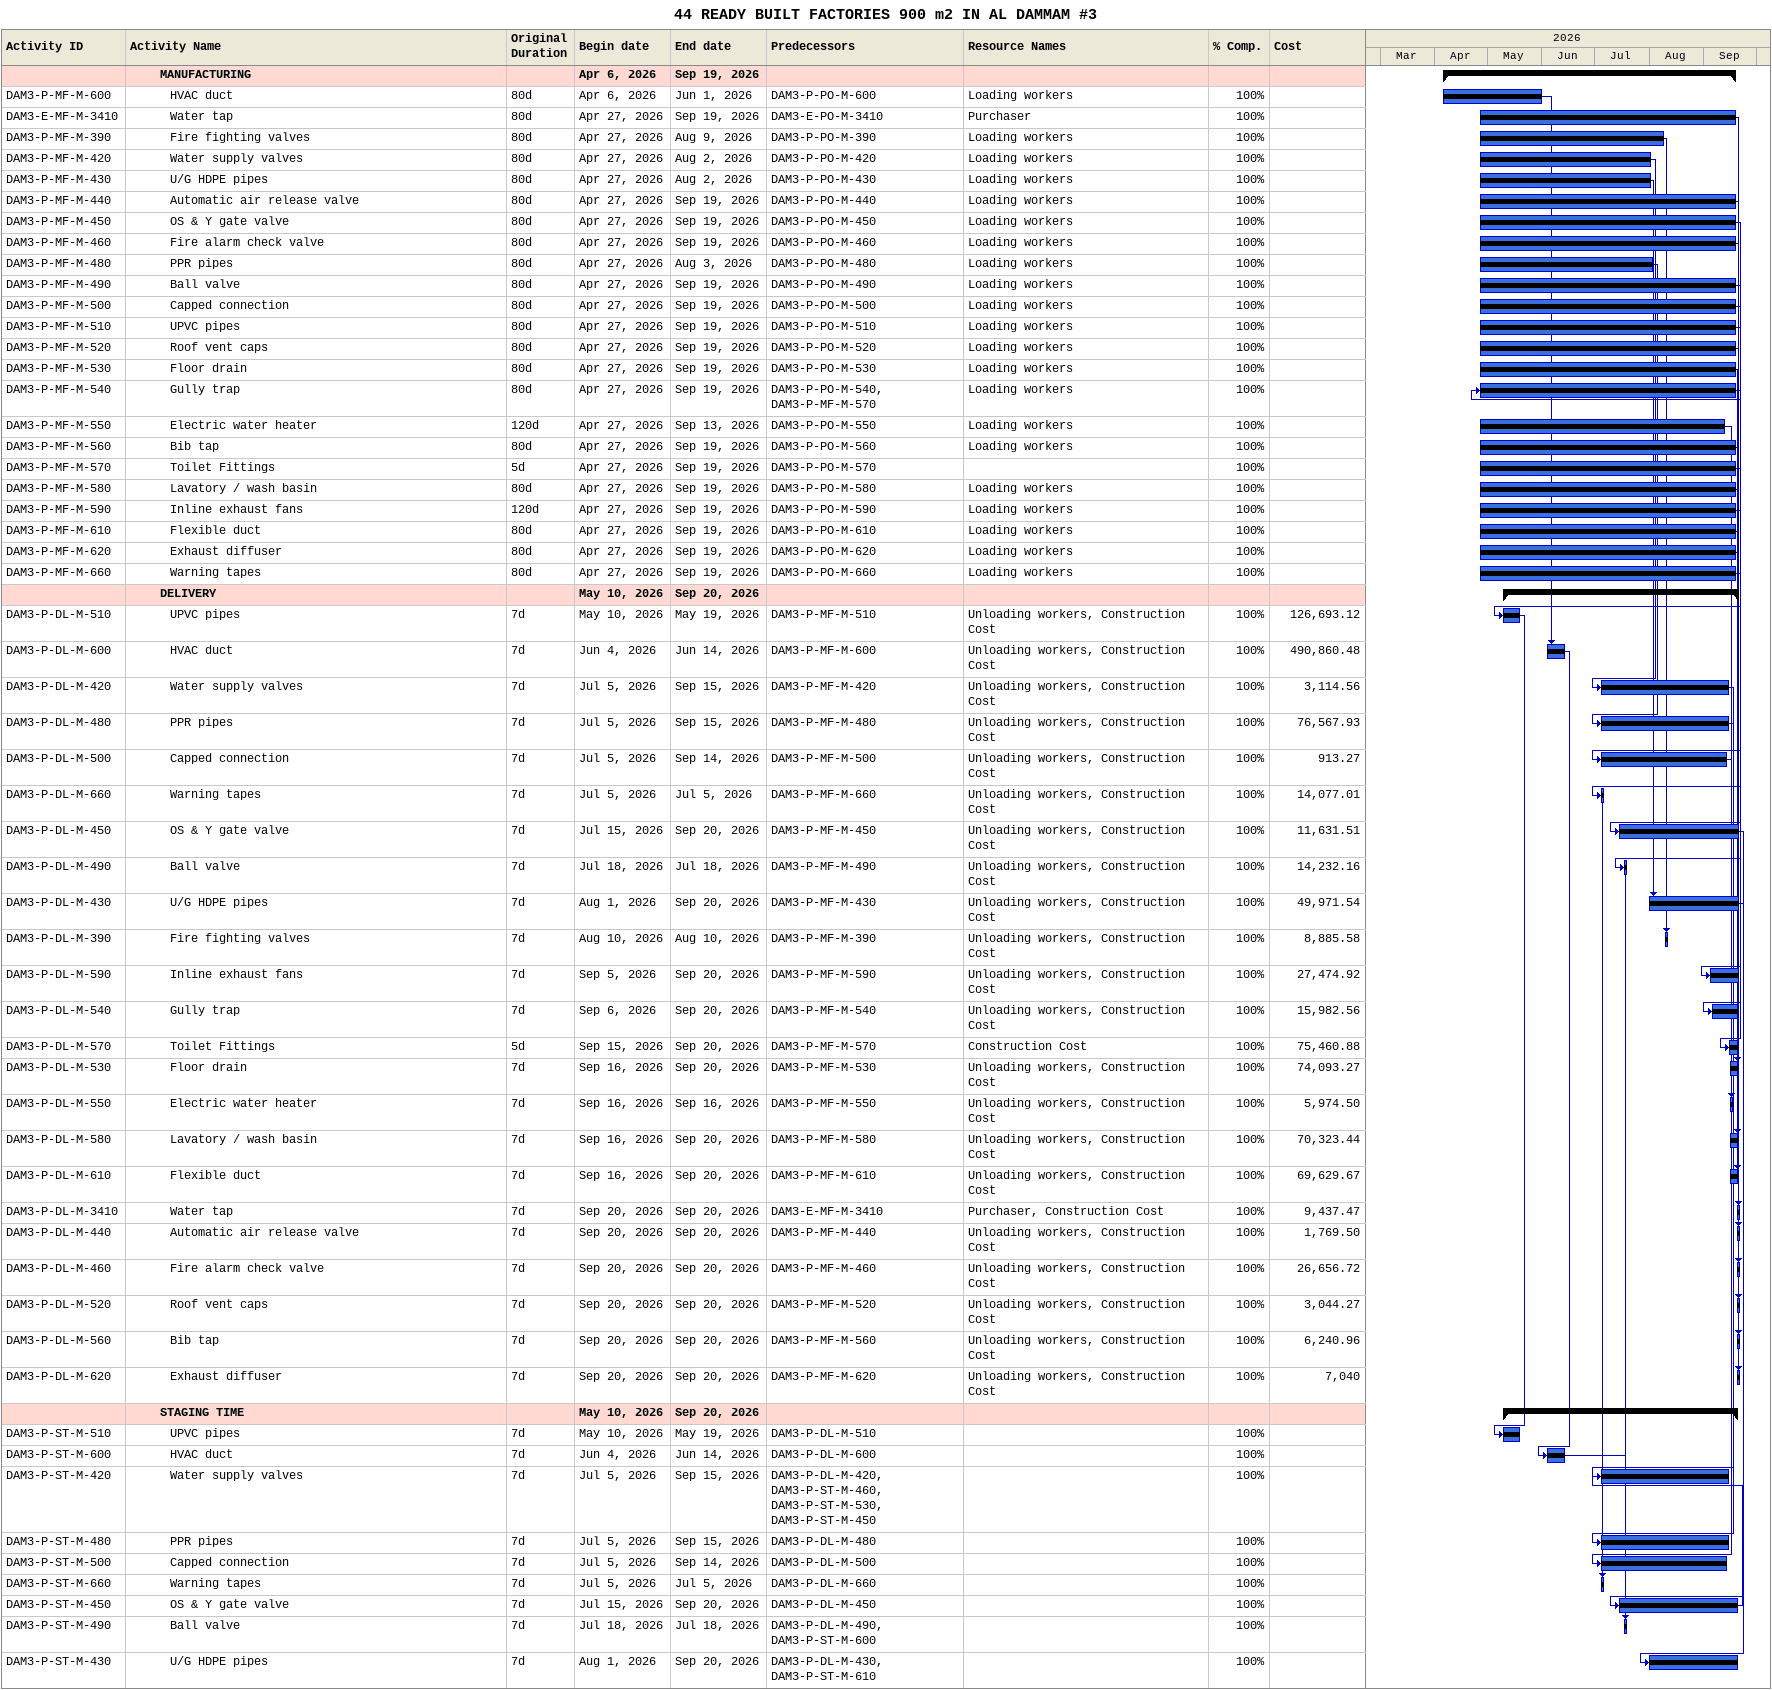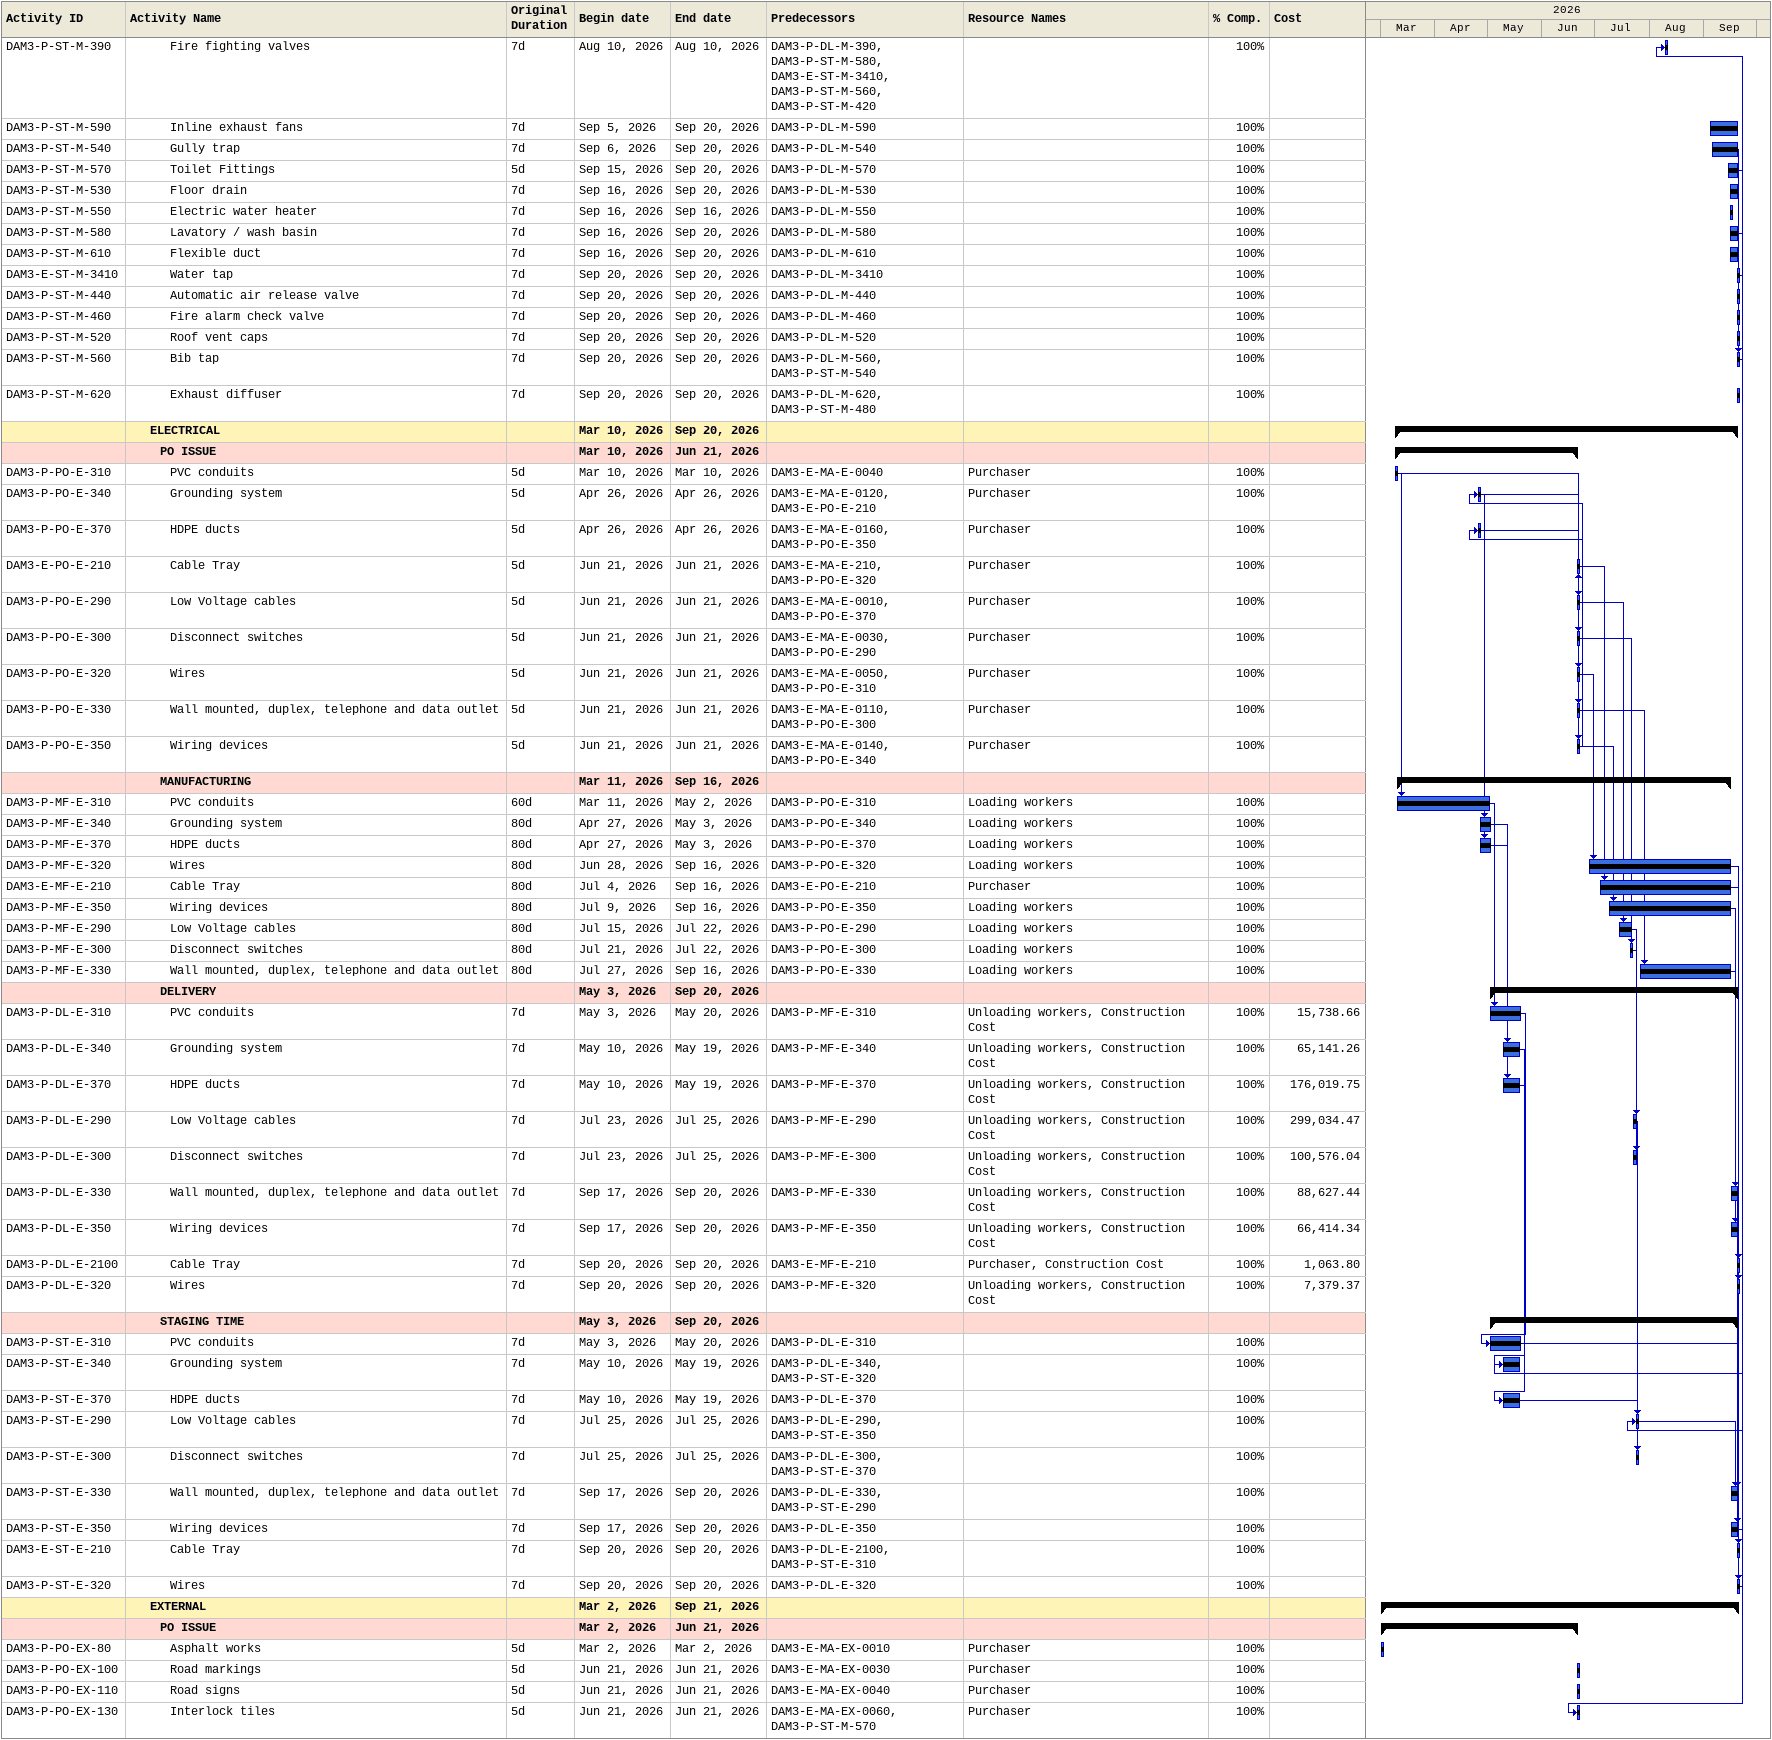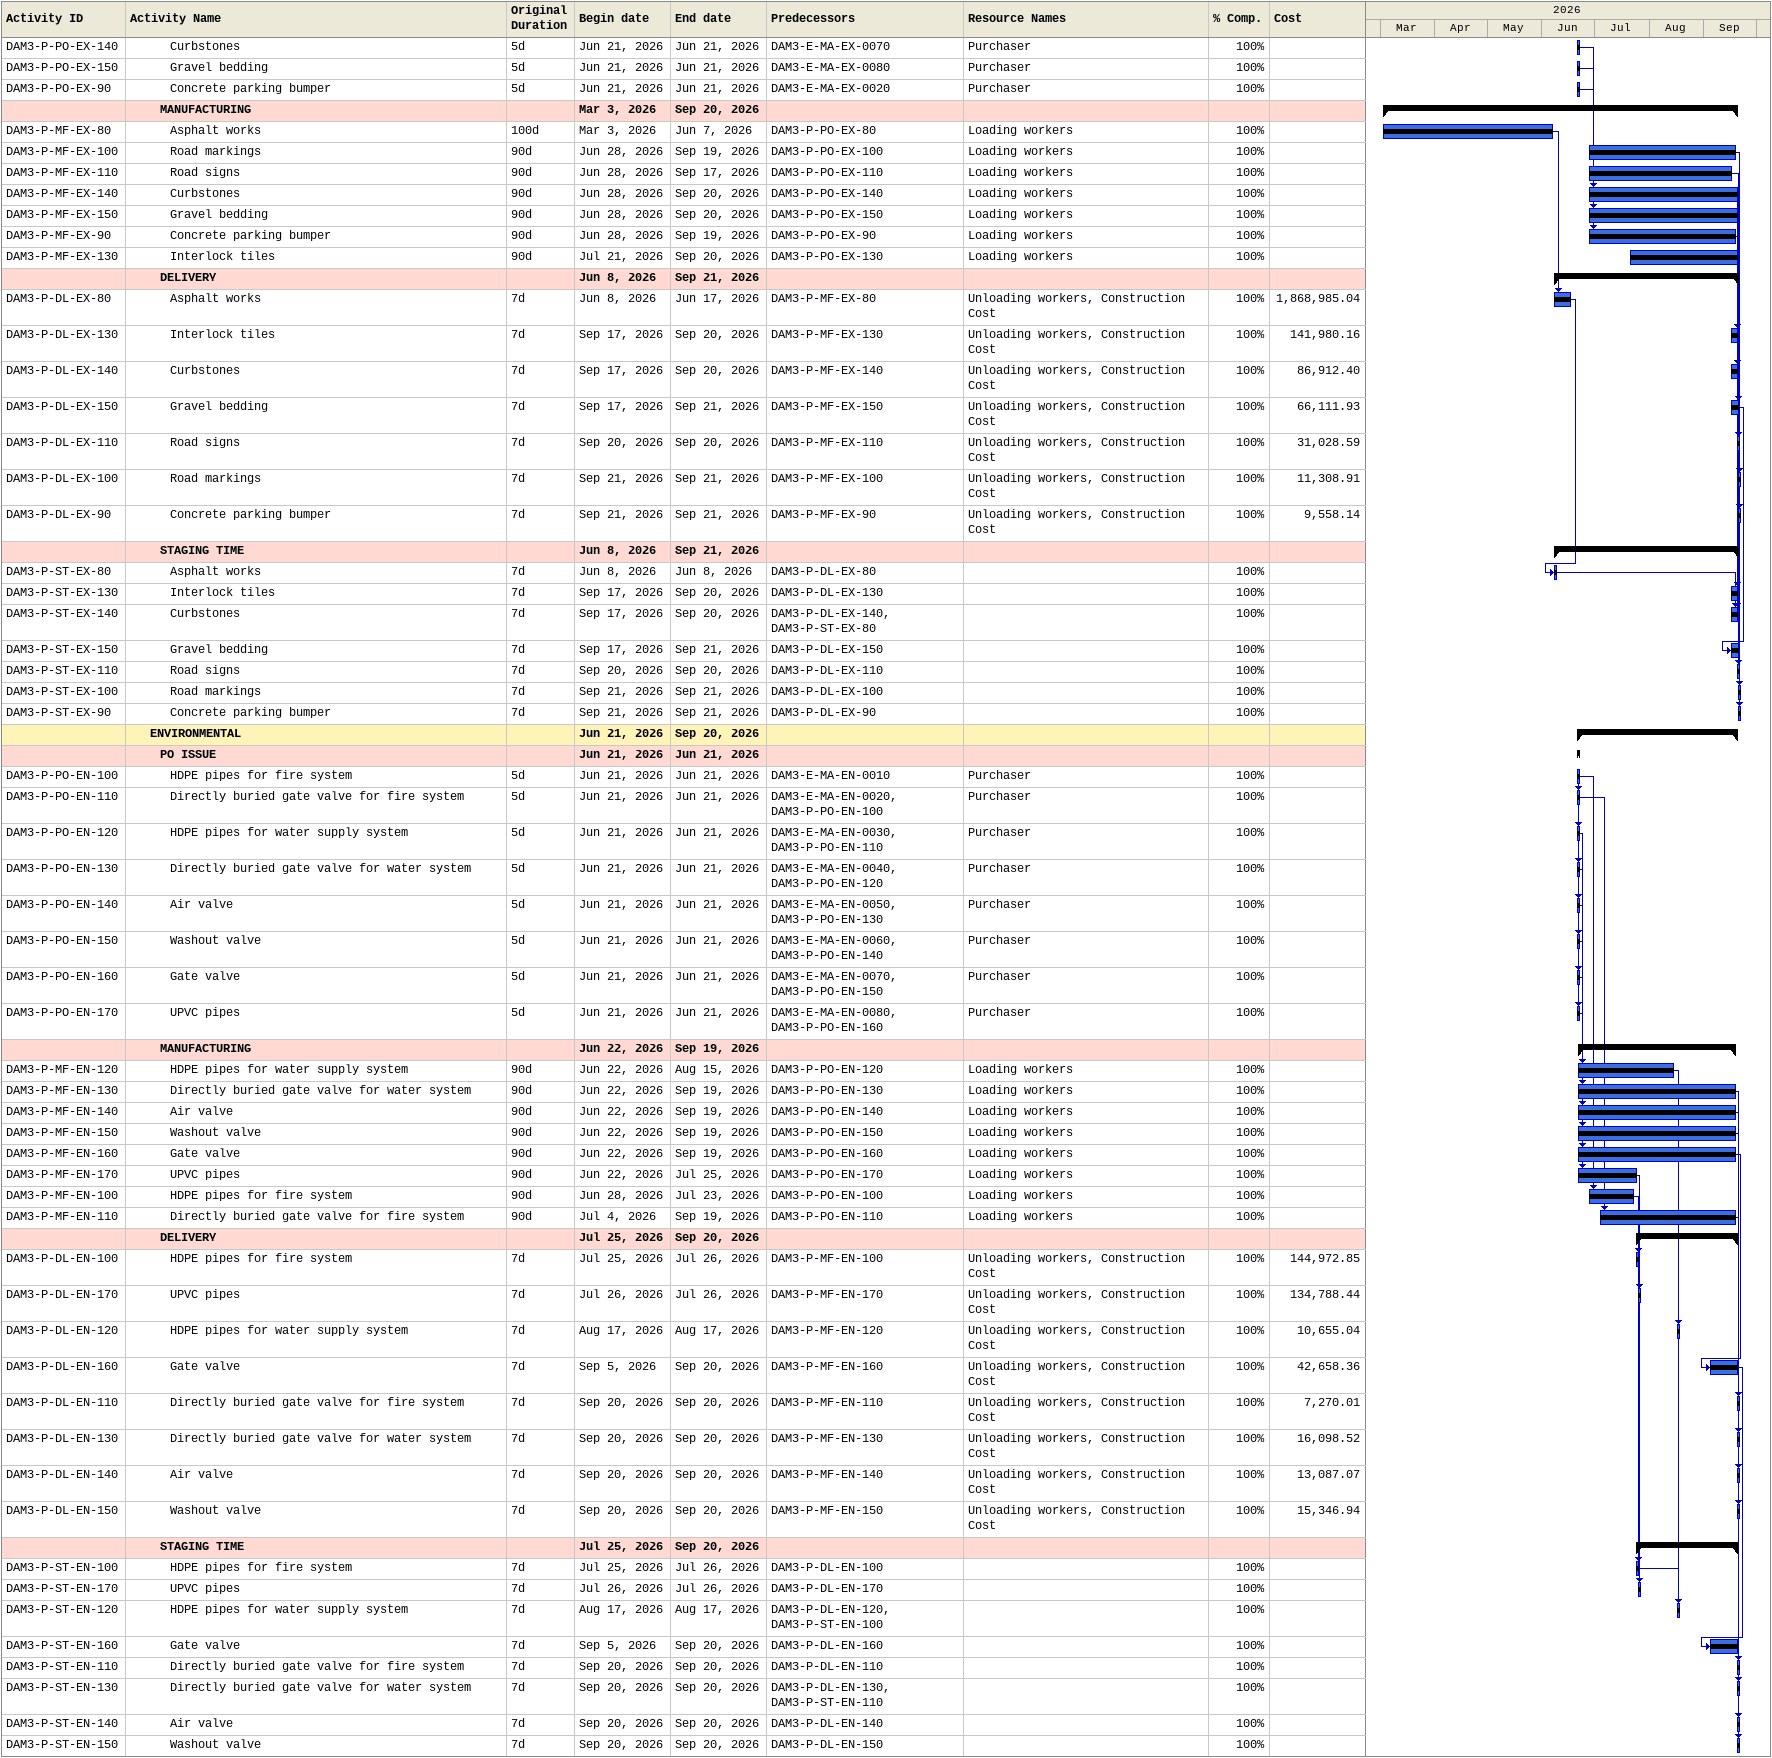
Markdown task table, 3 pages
44 READY BUILT FACTORIES 900 m2 IN AL DAMMAM #3

| ID | Level | Task | Original duration | Start | Finish | Predecessors | Resources | % complete | Cost |
|---|---|---|---|---|---|---|---|---|---|
|  | 4 | **MANUFACTURING** |  | 2026-04-06 | 2026-09-19 |  |  |  |  |
| DAM3-P-MF-M-600 | 5 | HVAC duct | 80d | 2026-04-06 | 2026-06-01 | DAM3-P-PO-M-600 | Loading workers | 100 |  |
| DAM3-E-MF-M-3410 | 5 | Water tap | 80d | 2026-04-27 | 2026-09-19 | DAM3-E-PO-M-3410 | Purchaser | 100 |  |
| DAM3-P-MF-M-390 | 5 | Fire fighting valves | 80d | 2026-04-27 | 2026-08-09 | DAM3-P-PO-M-390 | Loading workers | 100 |  |
| DAM3-P-MF-M-420 | 5 | Water supply valves | 80d | 2026-04-27 | 2026-08-02 | DAM3-P-PO-M-420 | Loading workers | 100 |  |
| DAM3-P-MF-M-430 | 5 | U/G HDPE pipes | 80d | 2026-04-27 | 2026-08-02 | DAM3-P-PO-M-430 | Loading workers | 100 |  |
| DAM3-P-MF-M-440 | 5 | Automatic air release valve | 80d | 2026-04-27 | 2026-09-19 | DAM3-P-PO-M-440 | Loading workers | 100 |  |
| DAM3-P-MF-M-450 | 5 | OS & Y gate valve | 80d | 2026-04-27 | 2026-09-19 | DAM3-P-PO-M-450 | Loading workers | 100 |  |
| DAM3-P-MF-M-460 | 5 | Fire alarm check valve | 80d | 2026-04-27 | 2026-09-19 | DAM3-P-PO-M-460 | Loading workers | 100 |  |
| DAM3-P-MF-M-480 | 5 | PPR pipes | 80d | 2026-04-27 | 2026-08-03 | DAM3-P-PO-M-480 | Loading workers | 100 |  |
| DAM3-P-MF-M-490 | 5 | Ball valve | 80d | 2026-04-27 | 2026-09-19 | DAM3-P-PO-M-490 | Loading workers | 100 |  |
| DAM3-P-MF-M-500 | 5 | Capped connection | 80d | 2026-04-27 | 2026-09-19 | DAM3-P-PO-M-500 | Loading workers | 100 |  |
| DAM3-P-MF-M-510 | 5 | UPVC pipes | 80d | 2026-04-27 | 2026-09-19 | DAM3-P-PO-M-510 | Loading workers | 100 |  |
| DAM3-P-MF-M-520 | 5 | Roof vent caps | 80d | 2026-04-27 | 2026-09-19 | DAM3-P-PO-M-520 | Loading workers | 100 |  |
| DAM3-P-MF-M-530 | 5 | Floor drain | 80d | 2026-04-27 | 2026-09-19 | DAM3-P-PO-M-530 | Loading workers | 100 |  |
| DAM3-P-MF-M-540 | 5 | Gully trap | 80d | 2026-04-27 | 2026-09-19 | DAM3-P-PO-M-540, DAM3-P-MF-M-570 | Loading workers | 100 |  |
| DAM3-P-MF-M-550 | 5 | Electric water heater | 120d | 2026-04-27 | 2026-09-13 | DAM3-P-PO-M-550 | Loading workers | 100 |  |
| DAM3-P-MF-M-560 | 5 | Bib tap | 80d | 2026-04-27 | 2026-09-19 | DAM3-P-PO-M-560 | Loading workers | 100 |  |
| DAM3-P-MF-M-570 | 5 | Toilet Fittings | 5d | 2026-04-27 | 2026-09-19 | DAM3-P-PO-M-570 |  | 100 |  |
| DAM3-P-MF-M-580 | 5 | Lavatory / wash basin | 80d | 2026-04-27 | 2026-09-19 | DAM3-P-PO-M-580 | Loading workers | 100 |  |
| DAM3-P-MF-M-590 | 5 | Inline exhaust fans | 120d | 2026-04-27 | 2026-09-19 | DAM3-P-PO-M-590 | Loading workers | 100 |  |
| DAM3-P-MF-M-610 | 5 | Flexible duct | 80d | 2026-04-27 | 2026-09-19 | DAM3-P-PO-M-610 | Loading workers | 100 |  |
| DAM3-P-MF-M-620 | 5 | Exhaust diffuser | 80d | 2026-04-27 | 2026-09-19 | DAM3-P-PO-M-620 | Loading workers | 100 |  |
| DAM3-P-MF-M-660 | 5 | Warning tapes | 80d | 2026-04-27 | 2026-09-19 | DAM3-P-PO-M-660 | Loading workers | 100 |  |
|  | 4 | **DELIVERY** |  | 2026-05-10 | 2026-09-20 |  |  |  |  |
| DAM3-P-DL-M-510 | 5 | UPVC pipes | 7d | 2026-05-10 | 2026-05-19 | DAM3-P-MF-M-510 | Unloading workers, Construction Cost | 100 | 126693.12 |
| DAM3-P-DL-M-600 | 5 | HVAC duct | 7d | 2026-06-04 | 2026-06-14 | DAM3-P-MF-M-600 | Unloading workers, Construction Cost | 100 | 490860.48 |
| DAM3-P-DL-M-420 | 5 | Water supply valves | 7d | 2026-07-05 | 2026-09-15 | DAM3-P-MF-M-420 | Unloading workers, Construction Cost | 100 | 3114.56 |
| DAM3-P-DL-M-480 | 5 | PPR pipes | 7d | 2026-07-05 | 2026-09-15 | DAM3-P-MF-M-480 | Unloading workers, Construction Cost | 100 | 76567.93 |
| DAM3-P-DL-M-500 | 5 | Capped connection | 7d | 2026-07-05 | 2026-09-14 | DAM3-P-MF-M-500 | Unloading workers, Construction Cost | 100 | 913.27 |
| DAM3-P-DL-M-660 | 5 | Warning tapes | 7d | 2026-07-05 | 2026-07-05 | DAM3-P-MF-M-660 | Unloading workers, Construction Cost | 100 | 14077.01 |
| DAM3-P-DL-M-450 | 5 | OS & Y gate valve | 7d | 2026-07-15 | 2026-09-20 | DAM3-P-MF-M-450 | Unloading workers, Construction Cost | 100 | 11631.51 |
| DAM3-P-DL-M-490 | 5 | Ball valve | 7d | 2026-07-18 | 2026-07-18 | DAM3-P-MF-M-490 | Unloading workers, Construction Cost | 100 | 14232.16 |
| DAM3-P-DL-M-430 | 5 | U/G HDPE pipes | 7d | 2026-08-01 | 2026-09-20 | DAM3-P-MF-M-430 | Unloading workers, Construction Cost | 100 | 49971.54 |
| DAM3-P-DL-M-390 | 5 | Fire fighting valves | 7d | 2026-08-10 | 2026-08-10 | DAM3-P-MF-M-390 | Unloading workers, Construction Cost | 100 | 8885.58 |
| DAM3-P-DL-M-590 | 5 | Inline exhaust fans | 7d | 2026-09-05 | 2026-09-20 | DAM3-P-MF-M-590 | Unloading workers, Construction Cost | 100 | 27474.92 |
| DAM3-P-DL-M-540 | 5 | Gully trap | 7d | 2026-09-06 | 2026-09-20 | DAM3-P-MF-M-540 | Unloading workers, Construction Cost | 100 | 15982.56 |
| DAM3-P-DL-M-570 | 5 | Toilet Fittings | 5d | 2026-09-15 | 2026-09-20 | DAM3-P-MF-M-570 | Construction Cost | 100 | 75460.88 |
| DAM3-P-DL-M-530 | 5 | Floor drain | 7d | 2026-09-16 | 2026-09-20 | DAM3-P-MF-M-530 | Unloading workers, Construction Cost | 100 | 74093.27 |
| DAM3-P-DL-M-550 | 5 | Electric water heater | 7d | 2026-09-16 | 2026-09-16 | DAM3-P-MF-M-550 | Unloading workers, Construction Cost | 100 | 5974.50 |
| DAM3-P-DL-M-580 | 5 | Lavatory / wash basin | 7d | 2026-09-16 | 2026-09-20 | DAM3-P-MF-M-580 | Unloading workers, Construction Cost | 100 | 70323.44 |
| DAM3-P-DL-M-610 | 5 | Flexible duct | 7d | 2026-09-16 | 2026-09-20 | DAM3-P-MF-M-610 | Unloading workers, Construction Cost | 100 | 69629.67 |
| DAM3-P-DL-M-3410 | 5 | Water tap | 7d | 2026-09-20 | 2026-09-20 | DAM3-E-MF-M-3410 | Purchaser, Construction Cost | 100 | 9437.47 |
| DAM3-P-DL-M-440 | 5 | Automatic air release valve | 7d | 2026-09-20 | 2026-09-20 | DAM3-P-MF-M-440 | Unloading workers, Construction Cost | 100 | 1769.50 |
| DAM3-P-DL-M-460 | 5 | Fire alarm check valve | 7d | 2026-09-20 | 2026-09-20 | DAM3-P-MF-M-460 | Unloading workers, Construction Cost | 100 | 26656.72 |
| DAM3-P-DL-M-520 | 5 | Roof vent caps | 7d | 2026-09-20 | 2026-09-20 | DAM3-P-MF-M-520 | Unloading workers, Construction Cost | 100 | 3044.27 |
| DAM3-P-DL-M-560 | 5 | Bib tap | 7d | 2026-09-20 | 2026-09-20 | DAM3-P-MF-M-560 | Unloading workers, Construction Cost | 100 | 6240.96 |
| DAM3-P-DL-M-620 | 5 | Exhaust diffuser | 7d | 2026-09-20 | 2026-09-20 | DAM3-P-MF-M-620 | Unloading workers, Construction Cost | 100 | 7040 |
|  | 4 | **STAGING TIME** |  | 2026-05-10 | 2026-09-20 |  |  |  |  |
| DAM3-P-ST-M-510 | 5 | UPVC pipes | 7d | 2026-05-10 | 2026-05-19 | DAM3-P-DL-M-510 |  | 100 |  |
| DAM3-P-ST-M-600 | 5 | HVAC duct | 7d | 2026-06-04 | 2026-06-14 | DAM3-P-DL-M-600 |  | 100 |  |
| DAM3-P-ST-M-420 | 5 | Water supply valves | 7d | 2026-07-05 | 2026-09-15 | DAM3-P-DL-M-420, DAM3-P-ST-M-460, DAM3-P-ST-M-530, DAM3-P-ST-M-450 |  | 100 |  |
| DAM3-P-ST-M-480 | 5 | PPR pipes | 7d | 2026-07-05 | 2026-09-15 | DAM3-P-DL-M-480 |  | 100 |  |
| DAM3-P-ST-M-500 | 5 | Capped connection | 7d | 2026-07-05 | 2026-09-14 | DAM3-P-DL-M-500 |  | 100 |  |
| DAM3-P-ST-M-660 | 5 | Warning tapes | 7d | 2026-07-05 | 2026-07-05 | DAM3-P-DL-M-660 |  | 100 |  |
| DAM3-P-ST-M-450 | 5 | OS & Y gate valve | 7d | 2026-07-15 | 2026-09-20 | DAM3-P-DL-M-450 |  | 100 |  |
| DAM3-P-ST-M-490 | 5 | Ball valve | 7d | 2026-07-18 | 2026-07-18 | DAM3-P-DL-M-490, DAM3-P-ST-M-600 |  | 100 |  |
| DAM3-P-ST-M-430 | 5 | U/G HDPE pipes | 7d | 2026-08-01 | 2026-09-20 | DAM3-P-DL-M-430, DAM3-P-ST-M-610 |  | 100 |  |
| DAM3-P-ST-M-390 | 5 | Fire fighting valves | 7d | 2026-08-10 | 2026-08-10 | DAM3-P-DL-M-390, DAM3-P-ST-M-580, DAM3-E-ST-M-3410, DAM3-P-ST-M-560, DAM3-P-ST-M-420 |  | 100 |  |
| DAM3-P-ST-M-590 | 5 | Inline exhaust fans | 7d | 2026-09-05 | 2026-09-20 | DAM3-P-DL-M-590 |  | 100 |  |
| DAM3-P-ST-M-540 | 5 | Gully trap | 7d | 2026-09-06 | 2026-09-20 | DAM3-P-DL-M-540 |  | 100 |  |
| DAM3-P-ST-M-570 | 5 | Toilet Fittings | 5d | 2026-09-15 | 2026-09-20 | DAM3-P-DL-M-570 |  | 100 |  |
| DAM3-P-ST-M-530 | 5 | Floor drain | 7d | 2026-09-16 | 2026-09-20 | DAM3-P-DL-M-530 |  | 100 |  |
| DAM3-P-ST-M-550 | 5 | Electric water heater | 7d | 2026-09-16 | 2026-09-16 | DAM3-P-DL-M-550 |  | 100 |  |
| DAM3-P-ST-M-580 | 5 | Lavatory / wash basin | 7d | 2026-09-16 | 2026-09-20 | DAM3-P-DL-M-580 |  | 100 |  |
| DAM3-P-ST-M-610 | 5 | Flexible duct | 7d | 2026-09-16 | 2026-09-20 | DAM3-P-DL-M-610 |  | 100 |  |
| DAM3-E-ST-M-3410 | 5 | Water tap | 7d | 2026-09-20 | 2026-09-20 | DAM3-P-DL-M-3410 |  | 100 |  |
| DAM3-P-ST-M-440 | 5 | Automatic air release valve | 7d | 2026-09-20 | 2026-09-20 | DAM3-P-DL-M-440 |  | 100 |  |
| DAM3-P-ST-M-460 | 5 | Fire alarm check valve | 7d | 2026-09-20 | 2026-09-20 | DAM3-P-DL-M-460 |  | 100 |  |
| DAM3-P-ST-M-520 | 5 | Roof vent caps | 7d | 2026-09-20 | 2026-09-20 | DAM3-P-DL-M-520 |  | 100 |  |
| DAM3-P-ST-M-560 | 5 | Bib tap | 7d | 2026-09-20 | 2026-09-20 | DAM3-P-DL-M-560, DAM3-P-ST-M-540 |  | 100 |  |
| DAM3-P-ST-M-620 | 5 | Exhaust diffuser | 7d | 2026-09-20 | 2026-09-20 | DAM3-P-DL-M-620, DAM3-P-ST-M-480 |  | 100 |  |
|  | 3 | **ELECTRICAL** |  | 2026-03-10 | 2026-09-20 |  |  |  |  |
|  | 4 | **PO ISSUE** |  | 2026-03-10 | 2026-06-21 |  |  |  |  |
| DAM3-P-PO-E-310 | 5 | PVC conduits | 5d | 2026-03-10 | 2026-03-10 | DAM3-E-MA-E-0040 | Purchaser | 100 |  |
| DAM3-P-PO-E-340 | 5 | Grounding system | 5d | 2026-04-26 | 2026-04-26 | DAM3-E-MA-E-0120, DAM3-E-PO-E-210 | Purchaser | 100 |  |
| DAM3-P-PO-E-370 | 5 | HDPE ducts | 5d | 2026-04-26 | 2026-04-26 | DAM3-E-MA-E-0160, DAM3-P-PO-E-350 | Purchaser | 100 |  |
| DAM3-E-PO-E-210 | 5 | Cable Tray | 5d | 2026-06-21 | 2026-06-21 | DAM3-E-MA-E-210, DAM3-P-PO-E-320 | Purchaser | 100 |  |
| DAM3-P-PO-E-290 | 5 | Low Voltage cables | 5d | 2026-06-21 | 2026-06-21 | DAM3-E-MA-E-0010, DAM3-P-PO-E-370 | Purchaser | 100 |  |
| DAM3-P-PO-E-300 | 5 | Disconnect switches | 5d | 2026-06-21 | 2026-06-21 | DAM3-E-MA-E-0030, DAM3-P-PO-E-290 | Purchaser | 100 |  |
| DAM3-P-PO-E-320 | 5 | Wires | 5d | 2026-06-21 | 2026-06-21 | DAM3-E-MA-E-0050, DAM3-P-PO-E-310 | Purchaser | 100 |  |
| DAM3-P-PO-E-330 | 5 | Wall mounted, duplex, telephone and data outlet | 5d | 2026-06-21 | 2026-06-21 | DAM3-E-MA-E-0110, DAM3-P-PO-E-300 | Purchaser | 100 |  |
| DAM3-P-PO-E-350 | 5 | Wiring devices | 5d | 2026-06-21 | 2026-06-21 | DAM3-E-MA-E-0140, DAM3-P-PO-E-340 | Purchaser | 100 |  |
|  | 4 | **MANUFACTURING** |  | 2026-03-11 | 2026-09-16 |  |  |  |  |
| DAM3-P-MF-E-310 | 5 | PVC conduits | 60d | 2026-03-11 | 2026-05-02 | DAM3-P-PO-E-310 | Loading workers | 100 |  |
| DAM3-P-MF-E-340 | 5 | Grounding system | 80d | 2026-04-27 | 2026-05-03 | DAM3-P-PO-E-340 | Loading workers | 100 |  |
| DAM3-P-MF-E-370 | 5 | HDPE ducts | 80d | 2026-04-27 | 2026-05-03 | DAM3-P-PO-E-370 | Loading workers | 100 |  |
| DAM3-P-MF-E-320 | 5 | Wires | 80d | 2026-06-28 | 2026-09-16 | DAM3-P-PO-E-320 | Loading workers | 100 |  |
| DAM3-E-MF-E-210 | 5 | Cable Tray | 80d | 2026-07-04 | 2026-09-16 | DAM3-E-PO-E-210 | Purchaser | 100 |  |
| DAM3-P-MF-E-350 | 5 | Wiring devices | 80d | 2026-07-09 | 2026-09-16 | DAM3-P-PO-E-350 | Loading workers | 100 |  |
| DAM3-P-MF-E-290 | 5 | Low Voltage cables | 80d | 2026-07-15 | 2026-07-22 | DAM3-P-PO-E-290 | Loading workers | 100 |  |
| DAM3-P-MF-E-300 | 5 | Disconnect switches | 80d | 2026-07-21 | 2026-07-22 | DAM3-P-PO-E-300 | Loading workers | 100 |  |
| DAM3-P-MF-E-330 | 5 | Wall mounted, duplex, telephone and data outlet | 80d | 2026-07-27 | 2026-09-16 | DAM3-P-PO-E-330 | Loading workers | 100 |  |
|  | 4 | **DELIVERY** |  | 2026-05-03 | 2026-09-20 |  |  |  |  |
| DAM3-P-DL-E-310 | 5 | PVC conduits | 7d | 2026-05-03 | 2026-05-20 | DAM3-P-MF-E-310 | Unloading workers, Construction Cost | 100 | 15738.66 |
| DAM3-P-DL-E-340 | 5 | Grounding system | 7d | 2026-05-10 | 2026-05-19 | DAM3-P-MF-E-340 | Unloading workers, Construction Cost | 100 | 65141.26 |
| DAM3-P-DL-E-370 | 5 | HDPE ducts | 7d | 2026-05-10 | 2026-05-19 | DAM3-P-MF-E-370 | Unloading workers, Construction Cost | 100 | 176019.75 |
| DAM3-P-DL-E-290 | 5 | Low Voltage cables | 7d | 2026-07-23 | 2026-07-25 | DAM3-P-MF-E-290 | Unloading workers, Construction Cost | 100 | 299034.47 |
| DAM3-P-DL-E-300 | 5 | Disconnect switches | 7d | 2026-07-23 | 2026-07-25 | DAM3-P-MF-E-300 | Unloading workers, Construction Cost | 100 | 100576.04 |
| DAM3-P-DL-E-330 | 5 | Wall mounted, duplex, telephone and data outlet | 7d | 2026-09-17 | 2026-09-20 | DAM3-P-MF-E-330 | Unloading workers, Construction Cost | 100 | 88627.44 |
| DAM3-P-DL-E-350 | 5 | Wiring devices | 7d | 2026-09-17 | 2026-09-20 | DAM3-P-MF-E-350 | Unloading workers, Construction Cost | 100 | 66414.34 |
| DAM3-P-DL-E-2100 | 5 | Cable Tray | 7d | 2026-09-20 | 2026-09-20 | DAM3-E-MF-E-210 | Purchaser, Construction Cost | 100 | 1063.80 |
| DAM3-P-DL-E-320 | 5 | Wires | 7d | 2026-09-20 | 2026-09-20 | DAM3-P-MF-E-320 | Unloading workers, Construction Cost | 100 | 7379.37 |
|  | 4 | **STAGING TIME** |  | 2026-05-03 | 2026-09-20 |  |  |  |  |
| DAM3-P-ST-E-310 | 5 | PVC conduits | 7d | 2026-05-03 | 2026-05-20 | DAM3-P-DL-E-310 |  | 100 |  |
| DAM3-P-ST-E-340 | 5 | Grounding system | 7d | 2026-05-10 | 2026-05-19 | DAM3-P-DL-E-340, DAM3-P-ST-E-320 |  | 100 |  |
| DAM3-P-ST-E-370 | 5 | HDPE ducts | 7d | 2026-05-10 | 2026-05-19 | DAM3-P-DL-E-370 |  | 100 |  |
| DAM3-P-ST-E-290 | 5 | Low Voltage cables | 7d | 2026-07-25 | 2026-07-25 | DAM3-P-DL-E-290, DAM3-P-ST-E-350 |  | 100 |  |
| DAM3-P-ST-E-300 | 5 | Disconnect switches | 7d | 2026-07-25 | 2026-07-25 | DAM3-P-DL-E-300, DAM3-P-ST-E-370 |  | 100 |  |
| DAM3-P-ST-E-330 | 5 | Wall mounted, duplex, telephone and data outlet | 7d | 2026-09-17 | 2026-09-20 | DAM3-P-DL-E-330, DAM3-P-ST-E-290 |  | 100 |  |
| DAM3-P-ST-E-350 | 5 | Wiring devices | 7d | 2026-09-17 | 2026-09-20 | DAM3-P-DL-E-350 |  | 100 |  |
| DAM3-E-ST-E-210 | 5 | Cable Tray | 7d | 2026-09-20 | 2026-09-20 | DAM3-P-DL-E-2100, DAM3-P-ST-E-310 |  | 100 |  |
| DAM3-P-ST-E-320 | 5 | Wires | 7d | 2026-09-20 | 2026-09-20 | DAM3-P-DL-E-320 |  | 100 |  |
|  | 3 | **EXTERNAL** |  | 2026-03-02 | 2026-09-21 |  |  |  |  |
|  | 4 | **PO ISSUE** |  | 2026-03-02 | 2026-06-21 |  |  |  |  |
| DAM3-P-PO-EX-80 | 5 | Asphalt works | 5d | 2026-03-02 | 2026-03-02 | DAM3-E-MA-EX-0010 | Purchaser | 100 |  |
| DAM3-P-PO-EX-100 | 5 | Road markings | 5d | 2026-06-21 | 2026-06-21 | DAM3-E-MA-EX-0030 | Purchaser | 100 |  |
| DAM3-P-PO-EX-110 | 5 | Road signs | 5d | 2026-06-21 | 2026-06-21 | DAM3-E-MA-EX-0040 | Purchaser | 100 |  |
| DAM3-P-PO-EX-130 | 5 | Interlock tiles | 5d | 2026-06-21 | 2026-06-21 | DAM3-E-MA-EX-0060, DAM3-P-ST-M-570 | Purchaser | 100 |  |
| DAM3-P-PO-EX-140 | 5 | Curbstones | 5d | 2026-06-21 | 2026-06-21 | DAM3-E-MA-EX-0070 | Purchaser | 100 |  |
| DAM3-P-PO-EX-150 | 5 | Gravel bedding | 5d | 2026-06-21 | 2026-06-21 | DAM3-E-MA-EX-0080 | Purchaser | 100 |  |
| DAM3-P-PO-EX-90 | 5 | Concrete parking bumper | 5d | 2026-06-21 | 2026-06-21 | DAM3-E-MA-EX-0020 | Purchaser | 100 |  |
|  | 4 | **MANUFACTURING** |  | 2026-03-03 | 2026-09-20 |  |  |  |  |
| DAM3-P-MF-EX-80 | 5 | Asphalt works | 100d | 2026-03-03 | 2026-06-07 | DAM3-P-PO-EX-80 | Loading workers | 100 |  |
| DAM3-P-MF-EX-100 | 5 | Road markings | 90d | 2026-06-28 | 2026-09-19 | DAM3-P-PO-EX-100 | Loading workers | 100 |  |
| DAM3-P-MF-EX-110 | 5 | Road signs | 90d | 2026-06-28 | 2026-09-17 | DAM3-P-PO-EX-110 | Loading workers | 100 |  |
| DAM3-P-MF-EX-140 | 5 | Curbstones | 90d | 2026-06-28 | 2026-09-20 | DAM3-P-PO-EX-140 | Loading workers | 100 |  |
| DAM3-P-MF-EX-150 | 5 | Gravel bedding | 90d | 2026-06-28 | 2026-09-20 | DAM3-P-PO-EX-150 | Loading workers | 100 |  |
| DAM3-P-MF-EX-90 | 5 | Concrete parking bumper | 90d | 2026-06-28 | 2026-09-19 | DAM3-P-PO-EX-90 | Loading workers | 100 |  |
| DAM3-P-MF-EX-130 | 5 | Interlock tiles | 90d | 2026-07-21 | 2026-09-20 | DAM3-P-PO-EX-130 | Loading workers | 100 |  |
|  | 4 | **DELIVERY** |  | 2026-06-08 | 2026-09-21 |  |  |  |  |
| DAM3-P-DL-EX-80 | 5 | Asphalt works | 7d | 2026-06-08 | 2026-06-17 | DAM3-P-MF-EX-80 | Unloading workers, Construction Cost | 100 | 1868985.04 |
| DAM3-P-DL-EX-130 | 5 | Interlock tiles | 7d | 2026-09-17 | 2026-09-20 | DAM3-P-MF-EX-130 | Unloading workers, Construction Cost | 100 | 141980.16 |
| DAM3-P-DL-EX-140 | 5 | Curbstones | 7d | 2026-09-17 | 2026-09-20 | DAM3-P-MF-EX-140 | Unloading workers, Construction Cost | 100 | 86912.40 |
| DAM3-P-DL-EX-150 | 5 | Gravel bedding | 7d | 2026-09-17 | 2026-09-21 | DAM3-P-MF-EX-150 | Unloading workers, Construction Cost | 100 | 66111.93 |
| DAM3-P-DL-EX-110 | 5 | Road signs | 7d | 2026-09-20 | 2026-09-20 | DAM3-P-MF-EX-110 | Unloading workers, Construction Cost | 100 | 31028.59 |
| DAM3-P-DL-EX-100 | 5 | Road markings | 7d | 2026-09-21 | 2026-09-21 | DAM3-P-MF-EX-100 | Unloading workers, Construction Cost | 100 | 11308.91 |
| DAM3-P-DL-EX-90 | 5 | Concrete parking bumper | 7d | 2026-09-21 | 2026-09-21 | DAM3-P-MF-EX-90 | Unloading workers, Construction Cost | 100 | 9558.14 |
|  | 4 | **STAGING TIME** |  | 2026-06-08 | 2026-09-21 |  |  |  |  |
| DAM3-P-ST-EX-80 | 5 | Asphalt works | 7d | 2026-06-08 | 2026-06-08 | DAM3-P-DL-EX-80 |  | 100 |  |
| DAM3-P-ST-EX-130 | 5 | Interlock tiles | 7d | 2026-09-17 | 2026-09-20 | DAM3-P-DL-EX-130 |  | 100 |  |
| DAM3-P-ST-EX-140 | 5 | Curbstones | 7d | 2026-09-17 | 2026-09-20 | DAM3-P-DL-EX-140, DAM3-P-ST-EX-80 |  | 100 |  |
| DAM3-P-ST-EX-150 | 5 | Gravel bedding | 7d | 2026-09-17 | 2026-09-21 | DAM3-P-DL-EX-150 |  | 100 |  |
| DAM3-P-ST-EX-110 | 5 | Road signs | 7d | 2026-09-20 | 2026-09-20 | DAM3-P-DL-EX-110 |  | 100 |  |
| DAM3-P-ST-EX-100 | 5 | Road markings | 7d | 2026-09-21 | 2026-09-21 | DAM3-P-DL-EX-100 |  | 100 |  |
| DAM3-P-ST-EX-90 | 5 | Concrete parking bumper | 7d | 2026-09-21 | 2026-09-21 | DAM3-P-DL-EX-90 |  | 100 |  |
|  | 3 | **ENVIRONMENTAL** |  | 2026-06-21 | 2026-09-20 |  |  |  |  |
|  | 4 | **PO ISSUE** |  | 2026-06-21 | 2026-06-21 |  |  |  |  |
| DAM3-P-PO-EN-100 | 5 | HDPE pipes for fire system | 5d | 2026-06-21 | 2026-06-21 | DAM3-E-MA-EN-0010 | Purchaser | 100 |  |
| DAM3-P-PO-EN-110 | 5 | Directly buried gate valve for fire system | 5d | 2026-06-21 | 2026-06-21 | DAM3-E-MA-EN-0020, DAM3-P-PO-EN-100 | Purchaser | 100 |  |
| DAM3-P-PO-EN-120 | 5 | HDPE pipes for water supply system | 5d | 2026-06-21 | 2026-06-21 | DAM3-E-MA-EN-0030, DAM3-P-PO-EN-110 | Purchaser | 100 |  |
| DAM3-P-PO-EN-130 | 5 | Directly buried gate valve for water system | 5d | 2026-06-21 | 2026-06-21 | DAM3-E-MA-EN-0040, DAM3-P-PO-EN-120 | Purchaser | 100 |  |
| DAM3-P-PO-EN-140 | 5 | Air valve | 5d | 2026-06-21 | 2026-06-21 | DAM3-E-MA-EN-0050, DAM3-P-PO-EN-130 | Purchaser | 100 |  |
| DAM3-P-PO-EN-150 | 5 | Washout valve | 5d | 2026-06-21 | 2026-06-21 | DAM3-E-MA-EN-0060, DAM3-P-PO-EN-140 | Purchaser | 100 |  |
| DAM3-P-PO-EN-160 | 5 | Gate valve | 5d | 2026-06-21 | 2026-06-21 | DAM3-E-MA-EN-0070, DAM3-P-PO-EN-150 | Purchaser | 100 |  |
| DAM3-P-PO-EN-170 | 5 | UPVC pipes | 5d | 2026-06-21 | 2026-06-21 | DAM3-E-MA-EN-0080, DAM3-P-PO-EN-160 | Purchaser | 100 |  |
|  | 4 | **MANUFACTURING** |  | 2026-06-22 | 2026-09-19 |  |  |  |  |
| DAM3-P-MF-EN-120 | 5 | HDPE pipes for water supply system | 90d | 2026-06-22 | 2026-08-15 | DAM3-P-PO-EN-120 | Loading workers | 100 |  |
| DAM3-P-MF-EN-130 | 5 | Directly buried gate valve for water system | 90d | 2026-06-22 | 2026-09-19 | DAM3-P-PO-EN-130 | Loading workers | 100 |  |
| DAM3-P-MF-EN-140 | 5 | Air valve | 90d | 2026-06-22 | 2026-09-19 | DAM3-P-PO-EN-140 | Loading workers | 100 |  |
| DAM3-P-MF-EN-150 | 5 | Washout valve | 90d | 2026-06-22 | 2026-09-19 | DAM3-P-PO-EN-150 | Loading workers | 100 |  |
| DAM3-P-MF-EN-160 | 5 | Gate valve | 90d | 2026-06-22 | 2026-09-19 | DAM3-P-PO-EN-160 | Loading workers | 100 |  |
| DAM3-P-MF-EN-170 | 5 | UPVC pipes | 90d | 2026-06-22 | 2026-07-25 | DAM3-P-PO-EN-170 | Loading workers | 100 |  |
| DAM3-P-MF-EN-100 | 5 | HDPE pipes for fire system | 90d | 2026-06-28 | 2026-07-23 | DAM3-P-PO-EN-100 | Loading workers | 100 |  |
| DAM3-P-MF-EN-110 | 5 | Directly buried gate valve for fire system | 90d | 2026-07-04 | 2026-09-19 | DAM3-P-PO-EN-110 | Loading workers | 100 |  |
|  | 4 | **DELIVERY** |  | 2026-07-25 | 2026-09-20 |  |  |  |  |
| DAM3-P-DL-EN-100 | 5 | HDPE pipes for fire system | 7d | 2026-07-25 | 2026-07-26 | DAM3-P-MF-EN-100 | Unloading workers, Construction Cost | 100 | 144972.85 |
| DAM3-P-DL-EN-170 | 5 | UPVC pipes | 7d | 2026-07-26 | 2026-07-26 | DAM3-P-MF-EN-170 | Unloading workers, Construction Cost | 100 | 134788.44 |
| DAM3-P-DL-EN-120 | 5 | HDPE pipes for water supply system | 7d | 2026-08-17 | 2026-08-17 | DAM3-P-MF-EN-120 | Unloading workers, Construction Cost | 100 | 10655.04 |
| DAM3-P-DL-EN-160 | 5 | Gate valve | 7d | 2026-09-05 | 2026-09-20 | DAM3-P-MF-EN-160 | Unloading workers, Construction Cost | 100 | 42658.36 |
| DAM3-P-DL-EN-110 | 5 | Directly buried gate valve for fire system | 7d | 2026-09-20 | 2026-09-20 | DAM3-P-MF-EN-110 | Unloading workers, Construction Cost | 100 | 7270.01 |
| DAM3-P-DL-EN-130 | 5 | Directly buried gate valve for water system | 7d | 2026-09-20 | 2026-09-20 | DAM3-P-MF-EN-130 | Unloading workers, Construction Cost | 100 | 16098.52 |
| DAM3-P-DL-EN-140 | 5 | Air valve | 7d | 2026-09-20 | 2026-09-20 | DAM3-P-MF-EN-140 | Unloading workers, Construction Cost | 100 | 13087.07 |
| DAM3-P-DL-EN-150 | 5 | Washout valve | 7d | 2026-09-20 | 2026-09-20 | DAM3-P-MF-EN-150 | Unloading workers, Construction Cost | 100 | 15346.94 |
|  | 4 | **STAGING TIME** |  | 2026-07-25 | 2026-09-20 |  |  |  |  |
| DAM3-P-ST-EN-100 | 5 | HDPE pipes for fire system | 7d | 2026-07-25 | 2026-07-26 | DAM3-P-DL-EN-100 |  | 100 |  |
| DAM3-P-ST-EN-170 | 5 | UPVC pipes | 7d | 2026-07-26 | 2026-07-26 | DAM3-P-DL-EN-170 |  | 100 |  |
| DAM3-P-ST-EN-120 | 5 | HDPE pipes for water supply system | 7d | 2026-08-17 | 2026-08-17 | DAM3-P-DL-EN-120, DAM3-P-ST-EN-100 |  | 100 |  |
| DAM3-P-ST-EN-160 | 5 | Gate valve | 7d | 2026-09-05 | 2026-09-20 | DAM3-P-DL-EN-160 |  | 100 |  |
| DAM3-P-ST-EN-110 | 5 | Directly buried gate valve for fire system | 7d | 2026-09-20 | 2026-09-20 | DAM3-P-DL-EN-110 |  | 100 |  |
| DAM3-P-ST-EN-130 | 5 | Directly buried gate valve for water system | 7d | 2026-09-20 | 2026-09-20 | DAM3-P-DL-EN-130, DAM3-P-ST-EN-110 |  | 100 |  |
| DAM3-P-ST-EN-140 | 5 | Air valve | 7d | 2026-09-20 | 2026-09-20 | DAM3-P-DL-EN-140 |  | 100 |  |
| DAM3-P-ST-EN-150 | 5 | Washout valve | 7d | 2026-09-20 | 2026-09-20 | DAM3-P-DL-EN-150 |  | 100 |  |
